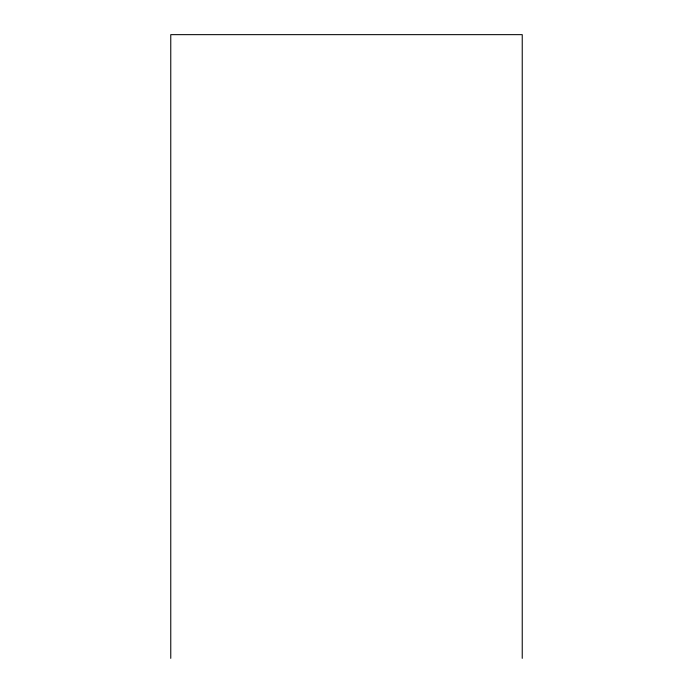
<?xml version="1.0" encoding="UTF-8"?>
<svg xmlns="http://www.w3.org/2000/svg" width="693" height="693" viewBox="0 0 693 693"><rect width="100%" height="100%" fill="white"/><g stroke="black" fill="none" stroke-linecap="round" stroke-linejoin="round"><path stroke-width="1.04" d="M522.236 658.35L522.236 34.65L170.764 34.65L170.764 658.35"/></g></svg>
